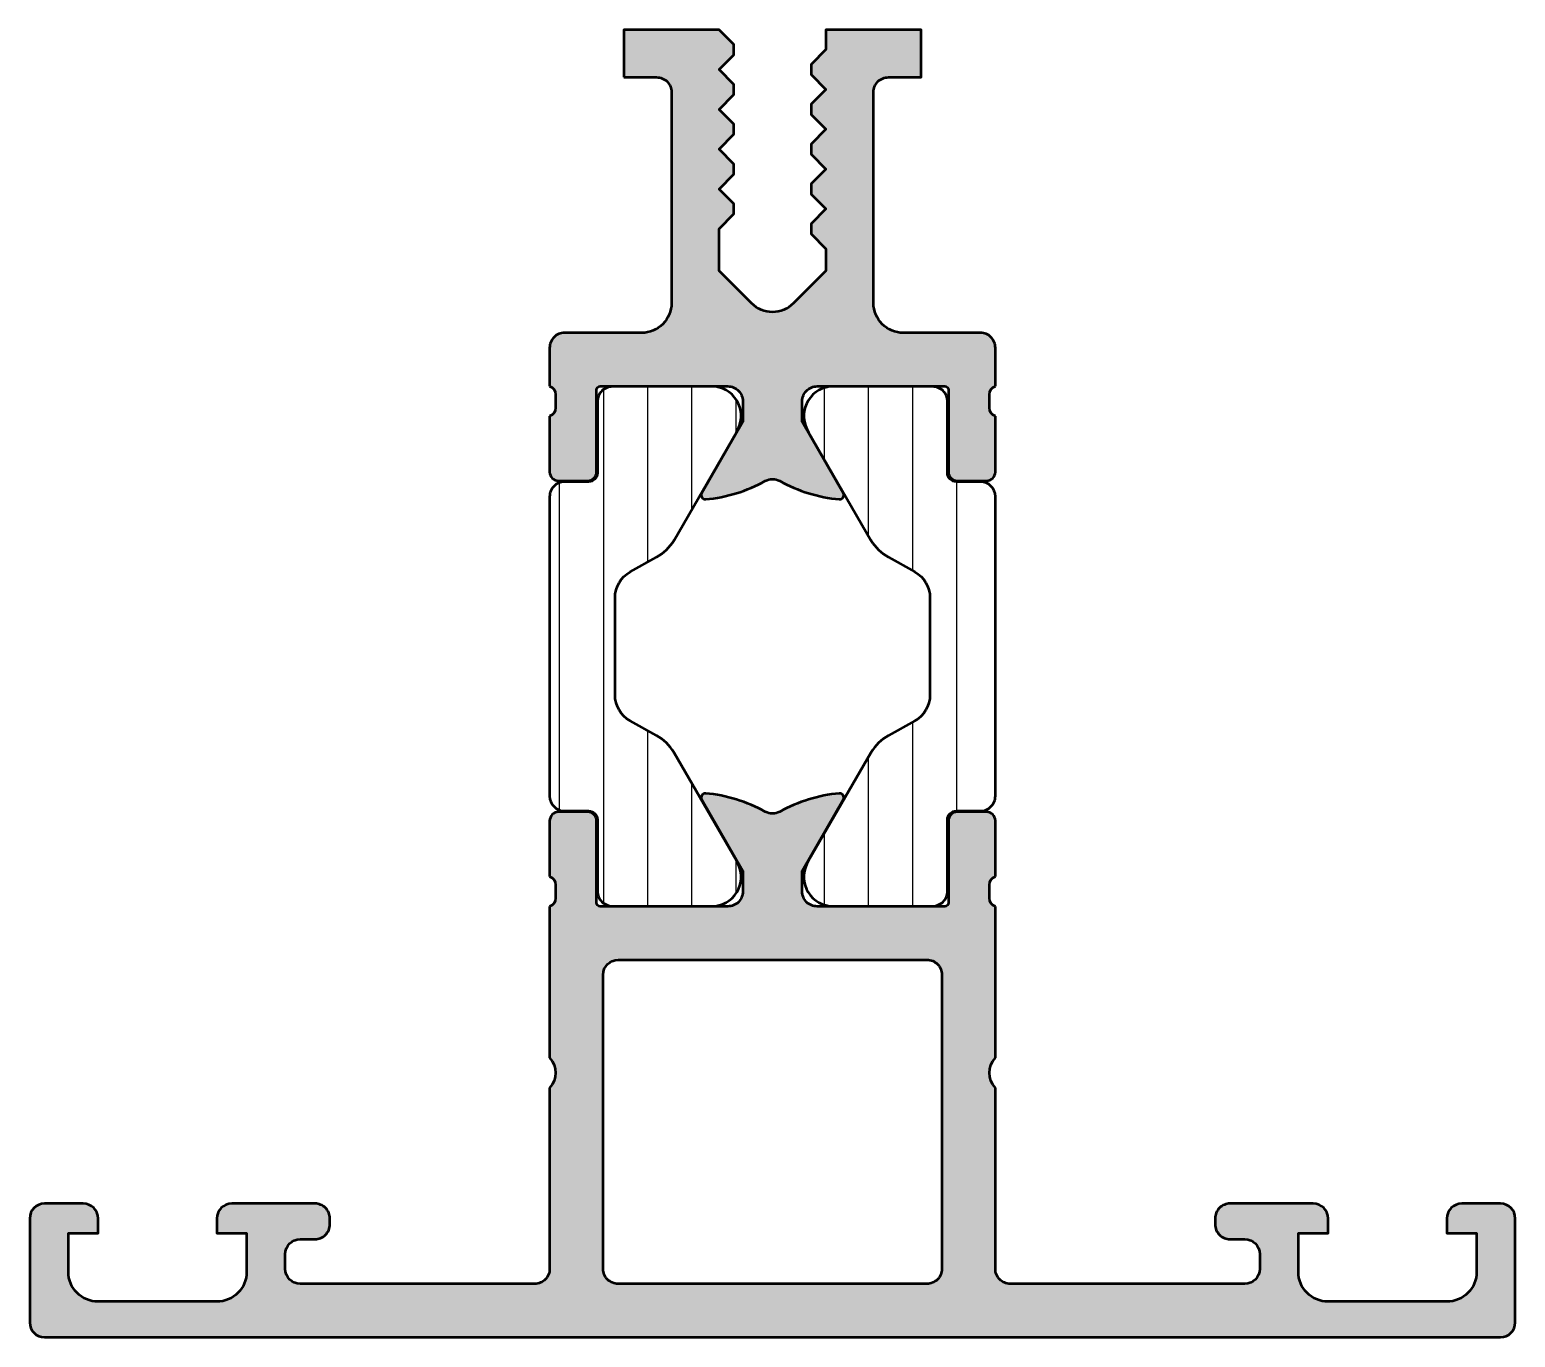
# Model space of a CAD drawing. Extents: x 0 to 50, y 0 to 44.
import ezdxf

# ---------------------------------------------------------------- set-up
doc = ezdxf.new("R2010")
doc.units = 0
for name, color, linetype, lineweight in [('0S-Alu contour', 7, 'Continuous', 50), ('0S-Alu hatch', 252, 'Continuous', 25), ('0S-Plastic contour', 254, 'Continuous', 50), ('0S-Plastic hatch', 253, 'Continuous', 25)]:
    doc.layers.add(name, color=color, linetype=linetype, lineweight=lineweight)
pattern_1 = [(90, (0, 0), (-1.4859, 0), [])]

# ---------------------------------------------------------------- blocks, each defined once
blk = doc.blocks.new('182980__05FA12EA_C401_4B38_A57A_C3587B4523E6_')
at = {"layer": '0S-Alu hatch'}
h = blk.add_hatch(color=256, dxfattribs=at)
edge = h.paths.add_edge_path()
edge.add_line((17.49999999999999, 14.50011242610503), (17.5, 9.400614738464355))
edge.add_ellipse((16.97482916769314, 8.900002002716064), major_axis=(-0.7255463557204787, 0), ratio=1, start_angle=136.3714457846731, end_angle=223.6285542153269, ccw=False)
edge.add_line((17.5, 8.399389266967773), (17.5, 2.299873352050778))
edge.add_ellipse((17.00014272224261, 2.299860329515201), major_axis=(-0.4998572779270275, 0), ratio=1, start_angle=89.9985073012644, end_angle=180.0014926988847, ccw=False)
edge.add_line((17.00012969970704, 1.800003051757808), (9.100006103515632, 1.800003051757812))
edge.add_ellipse((9.100030243270536, 2.300027191512723), major_axis=(-0.5000241403376104, 0), ratio=1, start_angle=0.0027660786490741884, end_angle=89.99723392139799, ccw=False)
edge.add_line((8.600006103515625, 2.300003051757408), (8.600006103515625, 2.799995422363288))
edge.add_ellipse((9.100039570247468, 2.799961955631437), major_axis=(-0.5000334678517899, 0), ratio=1, start_angle=270.00383474829863, end_angle=359.9961652517401, ccw=False)
edge.add_line((9.100006103515625, 3.299995422363281), (9.600006103515625, 3.29999542236328))
edge.add_arc((9.600016185610272, 3.799985340268632), 0.4999899180070022, 269.9988446537596, 360.0011553462965)
edge.add_line((10.10000610351562, 3.79999542236377), (10.10000610351562, 3.999999999999998))
edge.add_arc((9.600013538166358, 4.000007434650731), 0.4999925654045416, 359.9991480391321, 450.0008519608847)
edge.add_line((9.60000610351564, 4.499999999999998), (6.800018310546853, 4.5))
edge.add_arc((6.800021051414475, 3.9999972591324), 0.5000027408751186, 90.00031407857217, 179.9996859215192)
edge.add_line((6.300018310546869, 3.999999999999224), (6.300018310546867, 3.5))
edge.add_line((6.300018310546867, 3.5), (7.300018310546867, 3.5))
edge.add_line((7.300018310546867, 3.5), (7.300018310546867, 2.199996948242192))
edge.add_ellipse((6.299998503320599, 2.200016755468455), major_axis=(-1.000019807422427, 0), ratio=1, start_angle=90.00113484799061, end_angle=179.9988651523921, ccw=False)
edge.add_line((6.300018310546867, 1.199996948242187), (2.300018310546875, 1.199996948242187))
edge.add_ellipse((2.300038117773153, 2.20001675546848), major_axis=(-1.000019807422452, 0), ratio=1, start_angle=0.0011348482502739898, end_angle=89.99886515200882, ccw=False)
edge.add_line((1.300018310546861, 2.199996948237678), (1.300018310546867, 3.5))
edge.add_line((1.300018310546867, 3.5), (2.300018310546867, 3.5))
edge.add_line((2.300018310546867, 3.5), (2.300018310546867, 4))
edge.add_arc((1.800015569679274, 3.999997259132399), 0.5000027408750986, 0.0003140784807261, 89.99968592143028)
edge.add_line((1.800018310546875, 4.499999999999985), (0.5000000000000071, 4.499999999999999))
edge.add_arc((0.5000552613421334, 3.999944738657865), 0.5000552643956128, 90.00633178351664, 179.99366821645)
edge.add_line((-8e-16, 4.000000000000282), (-7.1e-15, 0.4999923706054697))
edge.add_arc((0.5000394571300788, 0.5000394577903686), 0.5000394593471139, 180.0053953680964, 269.9954789027448)
edge.add_line((0.5000000000000073, -3e-15), (49.5, 0))
edge.add_arc((49.49996054780361, 0.5000394528566006), 0.5000394544129535, 270.0045205319861, 359.9946051972709)
edge.add_line((50, 0.4999923706055203), (50, 4))
edge.add_arc((49.49994489644383, 3.999944896443836), 0.5000551065922316, 0.0063137065699082, 89.99368629343218)
edge.add_line((49.5, 4.5), (48.19998168945312, 4.5))
edge.add_arc((48.19998443032073, 3.999997259132392), 0.5000027408751199, 90.00031407857054, 179.9996859215192)
edge.add_line((47.69998168945313, 3.999999999999216), (47.69998168945313, 3.5))
edge.add_line((47.69998168945313, 3.5), (48.69998168945312, 3.5))
edge.add_line((48.69998168945312, 3.5), (48.69998168945312, 2.199996948242186))
edge.add_ellipse((47.69996188222684, 2.200016755468469), major_axis=(-1.000019807422439, 0), ratio=1, start_angle=90.00113484799141, end_angle=179.9988651523921, ccw=False)
edge.add_line((47.69998168945313, 1.199996948242187), (43.69998168945312, 1.199996948242187))
edge.add_ellipse((43.70000150926308, 2.20001676805215), major_axis=(-1.000019820006371, 0), ratio=1, start_angle=0.0011355686983733904, end_angle=89.99886443104532, ccw=False)
edge.add_line((42.69998168945313, 2.199996948246661), (42.69998168945313, 3.499999999999999))
edge.add_line((42.69998168945313, 3.499999999999999), (43.69998168945312, 3.5))
edge.add_line((43.69998168945312, 3.5), (43.69998168945312, 4))
edge.add_arc((43.19997894858551, 3.999997259132392), 0.5000027408751199, 0.0003140784807261, 89.99968592142947)
edge.add_line((43.19998168945312, 4.5), (40.39999389648437, 4.5))
edge.add_arc((40.39998662001301, 4.000007276471371), 0.4999927235815766, 89.99916616566739, 180.0008338344376)
edge.add_line((39.89999389648438, 3.99999999999909), (39.89999389648438, 3.799995422363282))
edge.add_arc((40.39998381438971, 3.79998534026862), 0.4999899180069894, 179.9988446537035, 270.0011553462419)
edge.add_line((40.39999389648437, 3.299995422363282), (40.89999389648437, 3.299995422363281))
edge.add_ellipse((40.89996050886197, 2.79996203474088), major_axis=(-0.5000333887370598, 0), ratio=1, start_angle=180.0038256842582, end_angle=269.9961743157635, ccw=False)
edge.add_line((41.39999389648437, 2.799995422363475), (41.39999389648437, 2.30000305175781))
edge.add_ellipse((40.89996975672945, 2.300027191512736), major_axis=(-0.500024140337627, 0), ratio=1, start_angle=90.00276607860542, end_angle=179.9972339216146, ccw=False)
edge.add_line((40.89999389648438, 1.800003051757811), (33.00072479248047, 1.800003051757812))
edge.add_ellipse((33.00071185220116, 2.300714903958972), major_axis=(-0.5007118523683728, 0), ratio=1, start_angle=-0.00148073889670286, end_angle=90.0014807386462, ccw=False)
edge.add_line((32.5, 2.300727844240484), (32.5, 8.399389266967773))
edge.add_ellipse((33.02516353805666, 8.900002002716066), major_axis=(-0.7255410759547516, 0), ratio=1, start_angle=-43.628951661219105, end_angle=43.62895166121922, ccw=False)
edge.add_line((32.5, 9.400614738464359), (32.5, 14.49999999999999))
edge.add_ellipse((32.57883644654305, 14.76752059199311), major_axis=(-0.2788950563274344, 0), ratio=1, start_angle=-1.164589374097602, end_angle=73.58012358050792, ccw=False)
edge.add_line((32.29999899999999, 14.77318899999149), (32.299999, 15.22678299999148))
edge.add_ellipse((32.57886709564316, 15.23244365946856), major_axis=(-0.2789255417371438, 0), ratio=1, start_angle=-73.57540544464632, end_angle=1.162870072890314, ccw=False)
edge.add_line((32.5, 15.49998699999149), (32.5, 17.379998))
edge.add_arc((32.19999999999999, 17.379998), 0.3000000000000043, 0, 90)
edge.add_line((32.19999999999999, 17.67999800000001), (31.22002568095721, 17.679998))
edge.add_arc((31.2200256809572, 17.379998), 0.2999999999999971, 89.99999999999864, 180)
edge.add_line((30.92002568095721, 17.379998), (30.92002568095721, 14.62))
edge.add_ellipse((30.80003331035173, 14.62000000000001), major_axis=(-0.1199923706054804, 0), ratio=1, start_angle=90.00000000000341, end_angle=180, ccw=False)
edge.add_line((30.80003331035173, 14.50000762939453), (26.5, 14.50000762939453))
edge.add_ellipse((26.49998695941761, 14.99999458867136), major_axis=(-0.499986959446895, 0), ratio=1, start_angle=-0.0006201089120168035, end_angle=90.00149437964171, ccw=False)
edge.add_line((26, 15.00000000000134), (26, 15.70000457763672))
edge.add_line((26, 15.70000457763672), (27.38140259172144, 18.09267191012677))
edge.add_arc((27.2601589356456, 18.16267173770775), 0.1400000000000063, 330.0000814796153, 455.3114596295713)
edge.add_arc((27.72202893324025, 13.19466785351527), 5.12942747096595, 95.31145962957424, 118.9170558925146)
edge.add_ellipse((24.99995884656148, 18.12222182014767), major_axis=(-0.499999999999994, 0), ratio=1, start_angle=61.0799284983778, end_angle=118.917055892516, ccw=False)
edge.add_arc((22.2783645040374, 13.19614163861256), 5.127907401527864, 61.07992849837912, 84.69171343872027)
edge.add_arc((22.73981874182895, 18.16265754341349), 0.1399999999999993, 84.69171343872083, 209.9999185203798)
edge.add_line((22.61857508575312, 18.09265771583253), (23.99996948242188, 15.7000045776367))
edge.add_line((23.99996948242188, 15.7000045776367), (23.99996948242187, 15))
edge.add_ellipse((23.4999930252643, 14.99998408625106), major_axis=(-0.4999764574108247, 0), ratio=1, start_angle=89.9973020619488, end_angle=180.0018236671036, ccw=False)
edge.add_line((23.49996948242188, 14.50000762939453), (19.19989183891538, 14.50000017325035))
edge.add_ellipse((19.19989183891538, 14.62), major_axis=(-0.1199998267496465, 0), ratio=1, start_angle=0, end_angle=90, ccw=False)
edge.add_line((19.07989201216574, 14.62), (19.07989201216574, 17.379998))
edge.add_arc((18.77989201216573, 17.379998), 0.3000000000000114, 0, 89.99999999999864)
edge.add_line((18.77989201216574, 17.67999800000001), (17.79991769312296, 17.679998))
edge.add_arc((17.79991769312295, 17.379998), 0.2999999999999971, 89.99999999999729, 180)
edge.add_line((17.49991769312295, 17.379998), (17.49991769312294, 15.4999869999915))
edge.add_ellipse((17.42105059747979, 15.23244365946857), major_axis=(-0.2789255417371352, 0), ratio=1, start_angle=178.8371299271085, end_angle=253.5754054446472, ccw=False)
edge.add_line((17.69991869312294, 15.22678299999149), (17.69991869312295, 14.77318899999148))
edge.add_ellipse((17.42119599720327, 14.76752292472627), major_axis=(-0.2787802819957808, 0), ratio=1, start_angle=106.4198764194955, end_angle=181.1645893740923, ccw=False)
edge = h.paths.add_edge_path()
edge.add_ellipse((19.80088856640577, 12.19943130707693), major_axis=(-0.500871012862905, 0), ratio=1, start_angle=270.05067690579847, end_angle=359.9003852097272, ccw=False)
edge.add_line((19.80044555664061, 12.70030212402343), (30.20074368473953, 12.69999693931486))
edge.add_ellipse((30.20074544774687, 12.20073018003293), major_axis=(-0.4992667592850363, 0), ratio=1, start_angle=180.0000930339087, end_angle=270.0002023224622, ccw=False)
edge.add_line((30.70001220703125, 12.20073099075048), (30.70001220703125, 2.299873352050061))
edge.add_ellipse((30.20015478497299, 2.299860473816071), major_axis=(-0.4998574222241548, 0), ratio=1, start_angle=89.99852384207242, end_angle=180.0014761578453, ccw=False)
edge.add_line((30.20014190673828, 1.800003051757812), (19.80074310302735, 1.800003051757817))
edge.add_ellipse((19.80072000621271, 2.300704747423645), major_axis=(-0.5007016961985437, 0), ratio=1, start_angle=-0.0026429907421743337, end_angle=90.00264299084512, ccw=False)
edge.add_line((19.30001831054689, 2.300727844237381), (19.30001831054687, 12.20030212402344))
at = {"layer": '0S-Alu contour', "color": 7}
for points in [[(22.61857508575312, 18.09265771583253), (23.99996948242188, 15.7000045776367), (23.99996948242187, 15)], [(26, 15.00000000000134), (26, 15.70000457763672), (27.38140259172144, 18.09267191012677)], [(18.77989201216574, 17.67999800000001), (17.79991769312296, 17.679998)], [(32.19999999999999, 17.67999800000001), (31.22002568095721, 17.679998)], [(17.49991769312295, 17.379998), (17.49991769312294, 15.4999869999915)], [(19.07989201216574, 14.62), (19.07989201216574, 17.379998)], [(30.92002568095721, 17.379998), (30.92002568095721, 14.62)], [(32.5, 15.49998699999149), (32.5, 17.379998)], [(17.69991869312294, 15.22678299999149), (17.69991869312295, 14.77318899999148)], [(32.29999899999999, 14.77318899999149), (32.299999, 15.22678299999148)], [(17.49999999999999, 14.50011242610503), (17.5, 9.400614738464355)], [(23.49996948242188, 14.50000762939453), (19.19989183891538, 14.50000017325035)], [(30.80003331035173, 14.50000762939453), (26.5, 14.50000762939453)], [(32.5, 9.400614738464359), (32.5, 14.49999999999999)], [(19.80044555664061, 12.70030212402343), (30.20074368473953, 12.69999693931486)], [(19.30001831054689, 2.300727844237381), (19.30001831054687, 12.20030212402344)], [(30.70001220703125, 12.20073099075048), (30.70001220703125, 2.299873352050061)], [(17.5, 8.399389266967773), (17.5, 2.299873352050778)], [(32.5, 2.300727844240484), (32.5, 8.399389266967773)], [(1.800018310546875, 4.499999999999985), (0.5000000000000071, 4.499999999999999)], [(9.60000610351564, 4.499999999999998), (6.800018310546853, 4.5)], [(43.19998168945312, 4.5), (40.39999389648437, 4.5)], [(49.5, 4.5), (48.19998168945312, 4.5)], [(-8e-16, 4.000000000000282), (-7.1e-15, 0.4999923706054697)], [(1.300018310546861, 2.199996948237678), (1.300018310546867, 3.5), (2.300018310546867, 3.5), (2.300018310546867, 4)], [(6.300018310546869, 3.999999999999224), (6.300018310546867, 3.5), (7.300018310546867, 3.5), (7.300018310546867, 2.199996948242192)], [(10.10000610351562, 3.79999542236377), (10.10000610351562, 3.999999999999998)], [(39.89999389648438, 3.99999999999909), (39.89999389648438, 3.799995422363282)], [(42.69998168945313, 2.199996948246661), (42.69998168945313, 3.499999999999999), (43.69998168945312, 3.5), (43.69998168945312, 4)], [(47.69998168945313, 3.999999999999216), (47.69998168945313, 3.5), (48.69998168945312, 3.5), (48.69998168945312, 2.199996948242186)], [(50, 0.4999923706055203), (50, 4)], [(9.100006103515625, 3.299995422363281), (9.600006103515625, 3.29999542236328)], [(40.39999389648437, 3.299995422363282), (40.89999389648437, 3.299995422363281)], [(8.600006103515625, 2.300003051757408), (8.600006103515625, 2.799995422363288)], [(41.39999389648437, 2.799995422363475), (41.39999389648437, 2.30000305175781)], [(17.00012969970704, 1.800003051757808), (9.100006103515632, 1.800003051757812)], [(30.20014190673828, 1.800003051757812), (19.80074310302735, 1.800003051757817)], [(40.89999389648438, 1.800003051757811), (33.00072479248047, 1.800003051757812)], [(6.300018310546867, 1.199996948242187), (2.300018310546875, 1.199996948242187)], [(47.69998168945313, 1.199996948242187), (43.69998168945312, 1.199996948242187)], [(0.5000000000000073, -3e-15), (49.5, 0)]]:
    blk.add_lwpolyline(points, dxfattribs=at)
for centre, radius, start, end in [((22.73981874182895, 18.16265754341349), 0.1399999999999993, 84.69171343872083, 209.9999185203798), ((22.2783645040374, 13.19614163861256), 5.127907401527864, 61.07992849837912, 84.69171343872027), ((27.72202893324025, 13.19466785351527), 5.12942747096595, 95.31145962957424, 118.9170558925146), ((27.2601589356456, 18.16267173770775), 0.1400000000000063, 330.0000814796153, 95.31145962957135), ((17.79991769312295, 17.379998), 0.2999999999999971, 89.99999999999729, 180), ((18.77989201216573, 17.379998), 0.3000000000000114, 0, 89.99999999999864), ((31.2200256809572, 17.379998), 0.2999999999999971, 89.99999999999864, 180), ((32.19999999999999, 17.379998), 0.3000000000000043, 0, 90), ((0.5000552613421334, 3.999944738657865), 0.5000552643956128, 90.00633178351664, 179.99366821645), ((1.800015569679274, 3.999997259132399), 0.5000027408750986, 0.0003140784807261, 89.99968592143028), ((6.800021051414475, 3.9999972591324), 0.5000027408751186, 90.00031407857217, 179.9996859215192), ((9.600013538166358, 4.000007434650731), 0.4999925654045416, 359.9991480391321, 90.00085196088472), ((40.39998662001301, 4.000007276471371), 0.4999927235815766, 89.99916616566739, 180.0008338344376), ((43.19997894858551, 3.999997259132392), 0.5000027408751199, 0.0003140784807261, 89.99968592142947), ((48.19998443032073, 3.999997259132392), 0.5000027408751199, 90.00031407857054, 179.9996859215192), ((49.49994489644383, 3.999944896443836), 0.5000551065922316, 0.0063137065699082, 89.99368629343218), ((9.600016185610272, 3.799985340268632), 0.4999899180070022, 269.9988446537596, 0.0011553462965218), ((40.39998381438971, 3.79998534026862), 0.4999899180069894, 179.9988446537035, 270.0011553462419), ((0.5000394571300788, 0.5000394577903686), 0.5000394593471139, 180.0053953680964, 269.9954789027448), ((49.49996054780361, 0.5000394528566006), 0.5000394544129535, 270.0045205319861, 359.9946051972709)]:
    blk.add_arc(centre, radius, start, end, dxfattribs=at)
at = {"layer": '0S-Alu contour', "color": 7, "extrusion": (0, 0, -1)}
for centre, radius, start, end in [((-24.99995884656148, 18.12222182014767), 0.499999999999994, 241.082944107484, 298.9200715016222), ((-17.42105059747979, 15.23244365946857), 0.2789255417371352, 106.4245945553528, 181.1628700728915), ((-32.57886709564316, 15.23244365946856), 0.2789255417371438, 358.8371299271097, 73.57540544464624), ((-17.42119599720327, 14.76752292472627), 0.2787802819957808, 178.8354106259077, 253.5801235805045), ((-19.19989183891538, 14.62), 0.1199998267496465, 270, 0), ((-23.4999930252643, 14.99998408625106), 0.4999764574108247, 179.9981763328964, 270.0026979380512), ((-26.49998695941761, 14.99999458867136), 0.499986959446895, 269.9985056203583, 0.0006201089119622), ((-30.80003331035173, 14.62000000000001), 0.1199923706054804, 180, 269.9999999999966), ((-32.57883644654305, 14.76752059199311), 0.2788950563274344, 286.4198764194922, 1.16458937409755), ((-19.80088856640577, 12.19943130707693), 0.500871012862905, 0.0996147902728162, 89.94932309420155), ((-30.20074544774687, 12.20073018003293), 0.4992667592850363, 89.99979767753779, 179.9999069660913), ((-16.97482916769314, 8.900002002716064), 0.7255463557204787, 136.3714457846731, 223.6285542153269), ((-33.02516353805666, 8.900002002716066), 0.7255410759547516, 316.3710483387809, 43.62895166121909), ((-9.100039570247468, 2.799961955631437), 0.5000334678517899, 0.003834748259922, 89.99616525170136), ((-40.89996050886197, 2.79996203474088), 0.5000333887370598, 90.0038256842365, 179.9961743157418), ((-2.300038117773153, 2.20001675546848), 1.000019807422452, 270.0011348479912, 359.9988651517497), ((-6.299998503320599, 2.200016755468455), 1.000019807422427, 180.0011348476079, 269.9988651520094), ((-9.100030243270536, 2.300027191512723), 0.5000241403376104, 270.002766078602, 359.9972339213509), ((-17.00014272224261, 2.299860329515201), 0.4998572779270276, 179.9985073011153, 270.0014926987356), ((-19.80072000621271, 2.300704747423645), 0.5007016961985437, 269.9973570091549, 0.0026429907422834), ((-30.20015478497299, 2.299860473816071), 0.4998574222241549, 179.9985238421547, 270.0014761579276), ((-33.00071185220116, 2.300714903958972), 0.5007118523683728, 269.9985192613538, 0.0014807388965784), ((-40.89996975672945, 2.300027191512736), 0.500024140337627, 180.0027660783855, 269.9972339213946), ((-43.70000150926308, 2.20001676805215), 1.000019820006371, 270.0011355689547, 359.9988644313016), ((-47.69996188222684, 2.200016755468469), 1.000019807422439, 180.0011348476079, 269.9988651520086)]:
    blk.add_arc(centre, radius, start, end, dxfattribs=at)
blk = doc.blocks.new('224073__8BBD3CAB_2DD0_4F76_B29B_97CF25F41697___6D9DA667_F603_40AC_9BAC_98BFAF1D58A3_')
at = {"layer": '0S-Plastic hatch'}
h = blk.add_hatch(dxfattribs=at)
h.set_pattern_fill('ANSI31', color=256, scale=0.4680000000000001, angle=45, style=0)
h.set_pattern_definition(pattern_1)
edge = h.paths.add_edge_path()
edge.add_line((30.30000100000032, 24.88555443619249), (30.30000100000032, 21.6144435638075))
edge.add_ellipse((29.30000100000028, 21.61444356380753), major_axis=(-1.000000000000039, 0), ratio=1, start_angle=119.306352983527, end_angle=180, ccw=False)
edge.add_line((29.78948014420001, 20.74242855969717), (28.90625005332525, 20.24665416708351))
edge.add_arc((29.61032458691663, 18.92216216969433), 1.49999999999996, 117.9942546357563, 150.0000034006556)
edge.add_line((28.31128643672553, 19.67216209259298), (26.21451850190053, 16.04045299999999))
edge.add_arc((27.05577115089189, 15.49981807472284), 0.999996070924477, 147.2729839001596, 261.8183919481002)
edge.add_line((26.91346050190053, 14.50999999999999), (30.39000200000001, 14.50999999999999))
edge.add_arc((30.39000463962508, 15.00999597743861), 0.4999959774455833, 269.9996975188141, 360.0003024817733)
edge.add_line((30.8900006170637, 15.00999861706881), (30.88966866666667, 17.40999699999999))
edge.add_ellipse((31.18966866666667, 17.40999699999999), major_axis=(-0.2999999999999971, 0), ratio=1, start_angle=269.9999999999993, end_angle=360, ccw=False)
edge.add_line((31.18966866666668, 17.70999699999999), (32.00000000000001, 17.70999699999999))
edge.add_arc((32.00000000000001, 18.20999699999999), 0.4999999999999965, 269.9999999999992, 360)
edge.add_line((32.50000000000002, 18.20999699999999), (32.50000000000001, 28.29000099999999))
edge.add_arc((32, 28.29000099999998), 0.5000000000000071, 0, 89.9999999999992)
edge.add_line((32.00000000000001, 28.79000099999999), (31.18966866666668, 28.79000099999999))
edge.add_ellipse((31.18966866666665, 29.09000099999997), major_axis=(-0.2999999999999864, 0), ratio=1, start_angle=0, end_angle=90.00000000000551, ccw=False)
edge.add_line((30.88966866666666, 29.09000099999997), (30.8900006170637, 31.4899993829363))
edge.add_arc((30.3900046396251, 31.49000202256139), 0.4999959774455655, 359.9996975182267, 450.0003024811871)
edge.add_line((30.39000200000002, 31.98999799999999), (26.91346050190053, 31.98999799999999))
edge.add_arc((27.05577115089188, 31.00017992527714), 0.9999960709244767, 98.18160805189929, 212.7270160998409)
edge.add_line((26.21451850190053, 30.45954499999999), (28.31128643672554, 26.82783590740699))
edge.add_arc((29.61032458691663, 27.57783583030564), 1.49999999999996, 209.9999965993449, 242.0057453642436)
edge.add_line((28.90625005332525, 26.25334383291647), (29.78948014420002, 25.75756944030282))
edge.add_ellipse((29.3000010000004, 24.88555443619253), major_axis=(-0.999999999999926, 0), ratio=1, start_angle=180, end_angle=240.6936470164766, ccw=False)
at = {"layer": '0S-Plastic contour', "color": 7}
for points in [[(30.39000200000002, 31.98999799999999), (26.91346050190053, 31.98999799999999)], [(30.88966866666666, 29.09000099999997), (30.8900006170637, 31.4899993829363)], [(26.21451850190053, 30.45954499999999), (28.31128643672554, 26.82783590740699)], [(32.00000000000001, 28.79000099999999), (31.18966866666668, 28.79000099999999)], [(32.50000000000002, 18.20999699999999), (32.50000000000001, 28.29000099999999)], [(28.90625005332525, 26.25334383291647), (29.78948014420002, 25.75756944030282)], [(30.30000100000032, 24.88555443619249), (30.30000100000032, 21.6144435638075)], [(29.78948014420001, 20.74242855969717), (28.90625005332525, 20.24665416708351)], [(28.31128643672553, 19.67216209259298), (26.21451850190053, 16.04045299999999)], [(31.18966866666668, 17.70999699999999), (32.00000000000001, 17.70999699999999)], [(30.8900006170637, 15.00999861706881), (30.88966866666667, 17.40999699999999)], [(26.91346050190053, 14.50999999999999), (30.39000200000001, 14.50999999999999)]]:
    blk.add_lwpolyline(points, dxfattribs=at)
for centre, radius, start, end in [((27.05577115089188, 31.00017992527714), 0.9999960709244767, 98.18160805189929, 212.7270160998409), ((30.3900046396251, 31.49000202256139), 0.4999959774455655, 359.9996975182267, 90.0003024811871), ((32, 28.29000099999998), 0.5000000000000071, 0, 89.9999999999992), ((29.61032458691663, 27.57783583030564), 1.49999999999996, 209.9999965993449, 242.0057453642436), ((29.61032458691663, 18.92216216969433), 1.49999999999996, 117.9942546357563, 150.0000034006556), ((32.00000000000001, 18.20999699999999), 0.4999999999999965, 269.9999999999992, 0), ((27.05577115089189, 15.49981807472284), 0.999996070924477, 147.2729839001596, 261.8183919481002), ((30.39000463962508, 15.00999597743861), 0.4999959774455833, 269.9996975188141, 0.0003024817733149)]:
    blk.add_arc(centre, radius, start, end, dxfattribs=at)
at = {"layer": '0S-Plastic contour', "color": 7, "extrusion": (0, 0, -1)}
for centre, radius, start, end in [((-31.18966866666665, 29.09000099999997), 0.2999999999999865, 269.9999999999945, 0), ((-29.3000010000004, 24.88555443619253), 0.999999999999926, 119.3063529835234, 180), ((-29.30000100000028, 21.61444356380753), 1.000000000000039, 180, 240.693647016473), ((-31.18966866666667, 17.40999699999999), 0.2999999999999971, 0, 90.00000000000067)]:
    blk.add_arc(centre, radius, start, end, dxfattribs=at)
blk = doc.blocks.new('224073__C6AC3EED_F3D8_4802_BAF8_3C87A1344781___E6FC8E97_DB34_462F_A599_F641F2B343F4_')
at = {"layer": '0S-Plastic hatch'}
h = blk.add_hatch(dxfattribs=at)
h.set_pattern_fill('ANSI31', color=256, scale=0.4680000000000001, angle=45, style=0)
h.set_pattern_definition(pattern_1)
edge = h.paths.add_edge_path()
edge.add_line((17.49999999999999, 28.290001), (17.49999999999999, 18.20999699999999))
edge.add_arc((17.99999999999998, 18.20999699999999), 0.4999999999999929, 180, 270)
edge.add_line((17.99999999999998, 17.709997), (18.81033133333333, 17.709997))
edge.add_ellipse((18.81033133333332, 17.40999699999999), major_axis=(-0.3000000000000043, 0), ratio=1, start_angle=180, end_angle=269.9999999999993, ccw=False)
edge.add_line((19.11033133333333, 17.40999699999999), (19.1099993829363, 15.00999861706369))
edge.add_arc((19.60999536037492, 15.00999597743861), 0.4999959774455868, 179.9996975182267, 270.0003024811863)
edge.add_line((19.60999799999999, 14.50999999999999), (23.08653949809947, 14.51))
edge.add_arc((22.94422884910811, 15.49981807472285), 0.9999960709244788, 278.1816080519002, 392.7270160998398)
edge.add_line((23.78548149809946, 16.04045299999999), (21.68871356327447, 19.67216209259299))
edge.add_arc((20.38967541308333, 18.9221621696943), 1.50000000000002, 29.99999659934513, 62.00574536424285)
edge.add_line((21.09374994667476, 20.24665416708351), (20.21051985579999, 20.74242855969717))
edge.add_ellipse((20.69999899999969, 21.61444356380751), major_axis=(-1.000000000000014, 0), ratio=1, start_angle=0, end_angle=60.69364701647339, ccw=False)
edge.add_line((19.69999899999968, 21.6144435638075), (19.69999899999967, 24.8855544361925))
edge.add_ellipse((20.69999899999969, 24.88555443619248), major_axis=(-1.000000000000017, 0), ratio=1, start_angle=299.3063529835265, end_angle=360, ccw=False)
edge.add_line((20.21051985579999, 25.75756944030282), (21.09374994667476, 26.25334383291648))
edge.add_arc((20.38967541308338, 27.57783583030566), 1.499999999999967, 297.9942546357559, 330.0000034006542)
edge.add_line((21.68871356327447, 26.82783590740699), (23.78548149809946, 30.45954499999999))
edge.add_arc((22.94422884910812, 31.00017992527714), 0.999996070924473, 327.2729839001592, 441.8183919481005)
edge.add_line((23.08653949809947, 31.98999799999999), (19.60999799999999, 31.98999799999999))
edge.add_arc((19.6099953603749, 31.49000202256139), 0.4999959774455655, 89.9996975188133, 180.0003024817733)
edge.add_line((19.10999938293631, 31.48999938293119), (19.11033133333333, 29.090001))
edge.add_ellipse((18.81033133333332, 29.090001), major_axis=(-0.3000000000000043, 0), ratio=1, start_angle=90, end_angle=180, ccw=False)
edge.add_line((18.81033133333332, 28.79000099999999), (17.99999999999999, 28.79000099999999))
edge.add_arc((17.99999999999998, 28.290001), 0.4999999999999965, 89.9999999999992, 180)
at = {"layer": '0S-Plastic contour', "color": 7}
for points in [[(23.08653949809947, 31.98999799999999), (19.60999799999999, 31.98999799999999)], [(19.10999938293631, 31.48999938293119), (19.11033133333333, 29.090001)], [(21.68871356327447, 26.82783590740699), (23.78548149809946, 30.45954499999999)], [(18.81033133333332, 28.79000099999999), (17.99999999999999, 28.79000099999999)], [(17.49999999999999, 28.290001), (17.49999999999999, 18.20999699999999)], [(20.21051985579999, 25.75756944030282), (21.09374994667476, 26.25334383291648)], [(19.69999899999968, 21.6144435638075), (19.69999899999967, 24.8855544361925)], [(21.09374994667476, 20.24665416708351), (20.21051985579999, 20.74242855969717)], [(23.78548149809946, 16.04045299999999), (21.68871356327447, 19.67216209259299)], [(17.99999999999998, 17.709997), (18.81033133333333, 17.709997)], [(19.11033133333333, 17.40999699999999), (19.1099993829363, 15.00999861706369)], [(19.60999799999999, 14.50999999999999), (23.08653949809947, 14.51)]]:
    blk.add_lwpolyline(points, dxfattribs=at)
for centre, radius, start, end in [((19.6099953603749, 31.49000202256139), 0.4999959774455655, 89.9996975188133, 180.0003024817733), ((22.94422884910812, 31.00017992527714), 0.999996070924473, 327.2729839001592, 81.81839194810057), ((17.99999999999998, 28.290001), 0.4999999999999965, 89.9999999999992, 180), ((20.38967541308338, 27.57783583030566), 1.499999999999967, 297.9942546357559, 330.0000034006542), ((20.38967541308333, 18.9221621696943), 1.50000000000002, 29.99999659934513, 62.00574536424285), ((17.99999999999998, 18.20999699999999), 0.4999999999999929, 180, 270), ((22.94422884910811, 15.49981807472285), 0.9999960709244788, 278.1816080519002, 32.72701609983977), ((19.60999536037492, 15.00999597743861), 0.4999959774455868, 179.9996975182267, 270.0003024811863)]:
    blk.add_arc(centre, radius, start, end, dxfattribs=at)
at = {"layer": '0S-Plastic contour', "color": 7, "extrusion": (0, 0, -1)}
for centre, radius, start, end in [((-18.81033133333332, 29.090001), 0.3000000000000043, 180, 270), ((-20.69999899999969, 24.88555443619248), 1.000000000000017, 0, 60.6936470164735), ((-20.69999899999969, 21.61444356380751), 1.000000000000014, 299.3063529835266, 0), ((-18.81033133333332, 17.40999699999999), 0.3000000000000043, 90.00000000000067, 180)]:
    blk.add_arc(centre, radius, start, end, dxfattribs=at)
blk = doc.blocks.new('181790__28ADF4A7_A757_45D2_AA09_20F7562291F7_')
at = {"layer": '0S-Alu hatch'}
h = blk.add_hatch(color=256, dxfattribs=at)
edge = h.paths.add_edge_path()
edge.add_line((20.00002479553223, 42.39999389648438), (21.10000061988831, 42.39999389648438))
edge.add_ellipse((21.10002348443261, 41.90001699943629), major_axis=(-0.4999768975708903, 0), ratio=1, start_angle=179.9973524744915, end_angle=270.00262020484513, ccw=False)
edge.add_line((21.60000038146973, 41.89999389648524), (21.60000038146973, 34.79999542236328))
edge.add_ellipse((20.6000296263037, 34.7999661775293), major_axis=(-0.9999707555936712, 0), ratio=1, start_angle=89.99832434543748, end_angle=180.0016756547094, ccw=False)
edge.add_line((20.60000038146974, 33.79999542236328), (18.00002527236938, 33.79999542236328))
edge.add_arc((18.00000173217207, 33.30001848574565), 0.4999769371717946, 89.99730236765882, 180.0026429908801)
edge.add_line((17.50002479553222, 33.29999542236305), (17.50002479553223, 32))
edge.add_ellipse((17.42118834898921, 31.73247940800691), major_axis=(-0.2788950563273981, 0), ratio=1, start_angle=178.8354106258957, end_angle=253.58012358051252, ccw=False)
edge.add_line((17.70002579553223, 31.72681100000851), (17.70002579553223, 31.27321700000852))
edge.add_ellipse((17.42115769988905, 31.26755634053145), major_axis=(-0.2789255417371577, 0), ratio=1, start_angle=106.42459455535581, end_angle=181.1628700728869, ccw=False)
edge.add_line((17.50002479553223, 31.00001300000851), (17.50002479553223, 29.12000200000001))
edge.add_arc((17.80002479553224, 29.12000200000001), 0.3000000000000114, 180, 269.9999999999973)
edge.add_line((17.80002479553222, 28.82000199999999), (18.77999911457501, 28.820002))
edge.add_arc((18.779999114575, 29.12000200000001), 0.3000000000000114, 270.0000000000013, 360)
edge.add_line((19.07999911457501, 29.12000200000001), (19.07999911457501, 31.88))
edge.add_ellipse((19.19999148518049, 31.88), major_axis=(-0.1199923706054733, 0), ratio=1, start_angle=270, end_angle=360, ccw=False)
edge.add_line((19.19999148518049, 31.99999237060547), (23.4999942779541, 31.99999237060547))
edge.add_ellipse((23.50001782079651, 31.50001591374891), major_axis=(-0.4999764574108533, 0), ratio=1, start_angle=179.9981763326966, end_angle=270.00269793804955, ccw=False)
edge.add_line((23.9999942779541, 31.50000000000054), (23.9999942779541, 30.79999542236328))
edge.add_line((23.9999942779541, 30.79999542236328), (22.61859528115404, 28.40733431648016))
edge.add_arc((22.73983893722985, 28.33733448889918), 0.1399999999999976, 150.0000814796108, 275.3101170445999)
edge.add_arc((22.27813255084588, 33.30484138835654), 5.128917476104832, 275.3101170445951, 298.9179890463658)
edge.add_ellipse((25.00003627859819, 28.37777816066736), major_axis=(-0.5000000000000416, 0), ratio=1, start_angle=241.0807861064628, end_angle=298.9179890463633, ccw=False)
edge.add_arc((27.72178326066466, 33.3043088293683), 5.128375526209882, 241.0807861064618, 264.6904805721477)
edge.add_arc((27.26017883717653, 28.33733673897902), 0.1399999999999967, 264.6904805721443, 389.9999185203824)
edge.add_line((27.38142249325236, 28.40733656655999), (26.00002479553223, 30.79999542236328))
edge.add_line((26.00002479553223, 30.79999542236328), (26.00002479553223, 31.5))
edge.add_ellipse((26.50001139513593, 31.50000577114804), major_axis=(-0.4999865996370051, 0), ratio=1, start_angle=-90.00153561345951, end_angle=0.0006613423469730151, ccw=False)
edge.add_line((26.50002479553223, 31.99999237060547), (30.80002007269984, 31.99999982660683))
edge.add_ellipse((30.80002007269984, 31.88), major_axis=(-0.1199998266068291, 0), ratio=1, start_angle=180, end_angle=270.0000000000017, ccw=False)
edge.add_line((30.92001989930667, 31.88), (30.92001989930667, 29.12000199999999))
edge.add_arc((31.22001989930667, 29.120002), 0.3000000000000043, 180, 269.9999999999993)
edge.add_line((31.22001989930667, 28.820002), (32.19999421834945, 28.82000199999999))
edge.add_arc((32.19999421834945, 29.12000199999999), 0.3000000000000043, 270.0000000000013, 360)
edge.add_line((32.49999421834945, 29.12000199999999), (32.49999421834946, 31.00001300000851))
edge.add_ellipse((32.57886131399263, 31.26755634053145), major_axis=(-0.2789255417371511, 0), ratio=1, start_angle=-1.1628700728862214, end_angle=73.57540544464513, ccw=False)
edge.add_line((32.29999321834946, 31.27321700000851), (32.29999321834946, 31.72681100000851))
edge.add_ellipse((32.57887329363026, 31.7324802745945), major_axis=(-0.2789376938725881, 0), ratio=1, start_angle=-73.58012358051008, end_angle=1.1645893740982274, ccw=False)
edge.add_line((32.50002479455179, 32.00004176520186), (32.4999942779541, 33.29999542236328))
edge.add_arc((32.00001734081663, 33.3000184847495), 0.4999769376693665, 359.9973571233023, 449.9991457131143)
edge.add_line((32.00002479553223, 33.79999542236328), (29.4000186920166, 33.79999542236328))
edge.add_ellipse((29.39998944718264, 34.79996617752932), major_axis=(-0.9999707555936819, 0), ratio=1, start_angle=-0.001675654709401897, end_angle=90.00167565456252, ccw=False)
edge.add_line((28.4000186920166, 34.79999542236585), (28.4000186920166, 41.89999389648437))
edge.add_ellipse((28.89999562862359, 41.90001695986644), major_axis=(-0.4999769371389318, 0), ratio=1, start_angle=-90.00261567005509, end_angle=0.0026429907422880206, ccw=False)
edge.add_line((28.90001845359802, 42.39999389648438), (30.00002479553223, 42.39999389648438))
edge.add_line((30.00002479553223, 42.39999389648438), (30.00002479553223, 44))
edge.add_line((30.00002479553223, 44), (26.80001258850098, 44))
edge.add_line((26.80001258850098, 44), (26.80001258850098, 43.32999420166015))
edge.add_line((26.80001258850098, 43.32999420166015), (26.30001258850098, 42.82999420166015))
edge.add_line((26.30001258850098, 42.82999420166015), (26.30001258850098, 42.48999786376953))
edge.add_line((26.30001258850098, 42.48999786376953), (26.80001258850098, 41.98999786376953))
edge.add_line((26.80001258850098, 41.98999786376953), (26.30001258850098, 41.48999786376953))
edge.add_line((26.30001258850098, 41.48999786376953), (26.30001258850098, 41.14999389648438))
edge.add_line((26.30001258850098, 41.14999389648438), (26.80001258850098, 40.64999389648437))
edge.add_line((26.80001258850098, 40.64999389648437), (26.30001258850098, 40.14999389648437))
edge.add_line((26.30001258850098, 40.14999389648437), (26.30001258850098, 39.80999755859375))
edge.add_line((26.30001258850098, 39.80999755859375), (26.80001258850098, 39.30999755859375))
edge.add_line((26.80001258850098, 39.30999755859375), (26.30001258850098, 38.80999755859375))
edge.add_line((26.30001258850098, 38.80999755859375), (26.30001258850098, 38.4699935913086))
edge.add_line((26.30001258850098, 38.4699935913086), (26.80001258850098, 37.9699935913086))
edge.add_line((26.80001258850098, 37.9699935913086), (26.30001258850098, 37.46999359130859))
edge.add_line((26.30001258850098, 37.46999359130859), (26.30001258850098, 37.12998962402344))
edge.add_line((26.30001258850098, 37.12998962402344), (26.80001258850098, 36.62998962402344))
edge.add_line((26.80001258850098, 36.62998962402344), (26.80001258850098, 35.88578033447266))
edge.add_line((26.80001258850098, 35.88578033447266), (25.70711702108383, 34.79289245605469))
edge.add_ellipse((25.00000950694085, 35.4999987528214), major_axis=(-1.000000175742286, 0), ratio=1, start_angle=44.99995067894099, end_angle=135.0000493210589, ccw=False)
edge.add_line((24.29290199279786, 34.79289245605469), (23.20000648498535, 35.88578033447266))
edge.add_line((23.20000648498535, 35.88578033447266), (23.20000648498535, 37.30000305175781))
edge.add_line((23.20000648498535, 37.30000305175781), (23.70000648498535, 37.79999542236328))
edge.add_line((23.70000648498535, 37.79999542236328), (23.70000648498535, 38.13999938964844))
edge.add_line((23.70000648498535, 38.13999938964844), (23.20000648498535, 38.63999938964844))
edge.add_line((23.20000648498535, 38.63999938964844), (23.70000648498535, 39.13999176025391))
edge.add_line((23.70000648498535, 39.13999176025391), (23.70000648498535, 39.47999572753906))
edge.add_line((23.70000648498535, 39.47999572753906), (23.20000648498535, 39.97999572753906))
edge.add_line((23.20000648498535, 39.97999572753906), (23.70000648498535, 40.47999572753906))
edge.add_line((23.70000648498535, 40.47999572753906), (23.70000648498535, 40.81999969482422))
edge.add_line((23.70000648498535, 40.81999969482422), (23.20000648498535, 41.31999969482421))
edge.add_line((23.20000648498535, 41.31999969482421), (23.70000648498535, 41.81999206542968))
edge.add_line((23.70000648498535, 41.81999206542968), (23.70000648498535, 42.15999603271484))
edge.add_line((23.70000648498535, 42.15999603271484), (23.20000648498535, 42.65999603271484))
edge.add_line((23.20000648498535, 42.65999603271484), (23.70000648498535, 43.15999603271484))
edge.add_line((23.70000648498535, 43.15999603271484), (23.70000648498535, 43.5))
edge.add_line((23.70000648498535, 43.5), (23.20000648498535, 44))
edge.add_line((23.20000648498535, 44), (20.00002479553223, 44))
edge.add_line((20.00002479553223, 44), (20.00002479553223, 42.39999389648438))
at = {"layer": '0S-Alu contour', "color": 7}
for points in [[(24.29290199279786, 34.79289245605469), (23.20000648498535, 35.88578033447266), (23.20000648498535, 37.30000305175781), (23.70000648498535, 37.79999542236328), (23.70000648498535, 38.13999938964844), (23.20000648498535, 38.63999938964844), (23.70000648498535, 39.13999176025391), (23.70000648498535, 39.47999572753906), (23.20000648498535, 39.97999572753906), (23.70000648498535, 40.47999572753906), (23.70000648498535, 40.81999969482422), (23.20000648498535, 41.31999969482421), (23.70000648498535, 41.81999206542968), (23.70000648498535, 42.15999603271484), (23.20000648498535, 42.65999603271484), (23.70000648498535, 43.15999603271484), (23.70000648498535, 43.5), (23.20000648498535, 44), (20.00002479553223, 44), (20.00002479553223, 42.39999389648438)], [(28.90001845359802, 42.39999389648438), (30.00002479553223, 42.39999389648438), (30.00002479553223, 44), (26.80001258850098, 44), (26.80001258850098, 43.32999420166015), (26.30001258850098, 42.82999420166015), (26.30001258850098, 42.48999786376953), (26.80001258850098, 41.98999786376953), (26.30001258850098, 41.48999786376953), (26.30001258850098, 41.14999389648438), (26.80001258850098, 40.64999389648437), (26.30001258850098, 40.14999389648437), (26.30001258850098, 39.80999755859375), (26.80001258850098, 39.30999755859375), (26.30001258850098, 38.80999755859375), (26.30001258850098, 38.4699935913086), (26.80001258850098, 37.9699935913086), (26.30001258850098, 37.46999359130859), (26.30001258850098, 37.12998962402344), (26.80001258850098, 36.62998962402344), (26.80001258850098, 35.88578033447266), (25.70711702108383, 34.79289245605469)], [(20.00002479553223, 42.39999389648438), (21.10000061988831, 42.39999389648438)], [(21.60000038146973, 41.89999389648524), (21.60000038146973, 34.79999542236328)], [(28.4000186920166, 34.79999542236585), (28.4000186920166, 41.89999389648437)], [(20.60000038146974, 33.79999542236328), (18.00002527236938, 33.79999542236328)], [(32.00002479553223, 33.79999542236328), (29.4000186920166, 33.79999542236328)], [(17.50002479553222, 33.29999542236305), (17.50002479553223, 32)], [(32.50002479455179, 32.00004176520186), (32.4999942779541, 33.29999542236328)], [(17.70002579553223, 31.72681100000851), (17.70002579553223, 31.27321700000852)], [(19.07999911457501, 29.12000200000001), (19.07999911457501, 31.88)], [(19.19999148518049, 31.99999237060547), (23.4999942779541, 31.99999237060547)], [(26.50002479553223, 31.99999237060547), (30.80002007269984, 31.99999982660683)], [(30.92001989930667, 31.88), (30.92001989930667, 29.12000199999999)], [(32.29999321834946, 31.27321700000851), (32.29999321834946, 31.72681100000851)], [(23.9999942779541, 31.50000000000054), (23.9999942779541, 30.79999542236328), (22.61859528115404, 28.40733431648016)], [(27.38142249325236, 28.40733656655999), (26.00002479553223, 30.79999542236328), (26.00002479553223, 31.5)], [(17.50002479553223, 31.00001300000851), (17.50002479553223, 29.12000200000001)], [(32.49999421834945, 29.12000199999999), (32.49999421834946, 31.00001300000851)], [(17.80002479553222, 28.82000199999999), (18.77999911457501, 28.820002)], [(31.22001989930667, 28.820002), (32.19999421834945, 28.82000199999999)]]:
    blk.add_lwpolyline(points, dxfattribs=at)
at = {"layer": '0S-Alu contour', "color": 7, "extrusion": (0, 0, -1)}
for centre, radius, start, end in [((-21.10002348443261, 41.90001699943629), 0.4999768975708903, 89.99737979515487, 180.0026475255085), ((-28.89999562862359, 41.90001695986644), 0.4999769371389318, 359.9973570092577, 90.00261567005519), ((-20.6000296263037, 34.7999661775293), 0.9999707555936712, 179.9983243452906, 270.0016756545625), ((-25.00000950694085, 35.4999987528214), 1.000000175742286, 224.9999506789411, 315.000049321059), ((-29.39998944718264, 34.79996617752932), 0.9999707555936819, 269.9983243454375, 0.0016756547093753), ((-17.42118834898921, 31.73247940800691), 0.2788950563273981, 106.4198764194875, 181.1645893741044), ((-19.19999148518049, 31.88), 0.1199923706054733, 0, 90), ((-23.50001782079651, 31.50001591374891), 0.4999764574108533, 89.99730206195046, 180.0018236673034), ((-26.50001139513593, 31.50000577114804), 0.4999865996370052, 359.999338657653, 90.00153561345955), ((-30.80002007269984, 31.88), 0.1199998266068292, 89.99999999999831, 180), ((-32.57887329363026, 31.7324802745945), 0.2789376938725882, 358.8354106259018, 73.58012358051019), ((-17.42115769988905, 31.26755634053145), 0.2789255417371577, 178.8371299271131, 253.5754054446442), ((-32.57886131399263, 31.26755634053145), 0.2789255417371511, 286.4245945553549, 1.162870072886224), ((-25.00003627859819, 28.37777816066736), 0.5000000000000416, 61.08201095363672, 118.9192138935372)]:
    blk.add_arc(centre, radius, start, end, dxfattribs=at)
at = {"layer": '0S-Alu contour', "color": 7}
for centre, radius, start, end in [((18.00000173217207, 33.30001848574565), 0.4999769371717946, 89.99730236765882, 180.0026429908801), ((32.00001734081663, 33.3000184847495), 0.4999769376693665, 359.9973571233023, 89.99914571311434), ((17.80002479553224, 29.12000200000001), 0.3000000000000114, 180, 269.9999999999973), ((18.779999114575, 29.12000200000001), 0.3000000000000114, 270.0000000000013, 0), ((31.22001989930667, 29.120002), 0.3000000000000043, 180, 269.9999999999993), ((32.19999421834945, 29.12000199999999), 0.3000000000000043, 270.0000000000013, 0), ((22.27813255084588, 33.30484138835654), 5.128917476104832, 275.3101170445951, 298.9179890463658), ((27.72178326066466, 33.3043088293683), 5.128375526209882, 241.0807861064618, 264.6904805721477), ((22.73983893722985, 28.33733448889918), 0.1399999999999976, 150.0000814796108, 275.3101170445999), ((27.26017883717653, 28.33733673897902), 0.1399999999999967, 264.6904805721443, 29.99991852038243)]:
    blk.add_arc(centre, radius, start, end, dxfattribs=at)
blk = doc.blocks.new('166990__86E397E9_ABF2_4505_A385_7A7FE799E1C0_')
at = {"layer": '0S-Alu contour', "color": 7}
for name in ['181790__28ADF4A7_A757_45D2_AA09_20F7562291F7_', '182980__05FA12EA_C401_4B38_A57A_C3587B4523E6_']:
    blk.add_blockref(name, (0, 0), dxfattribs=at)
at = {"layer": '0S-Plastic contour', "color": 7}
for name in ['224073__C6AC3EED_F3D8_4802_BAF8_3C87A1344781___E6FC8E97_DB34_462F_A599_F641F2B343F4_', '224073__8BBD3CAB_2DD0_4F76_B29B_97CF25F41697___6D9DA667_F603_40AC_9BAC_98BFAF1D58A3_']:
    blk.add_blockref(name, (0, 0), dxfattribs=at)

msp = doc.modelspace()

# ---------------------------------------------------------------- block references
at = {"layer": '0S-Alu contour', "color": 7}
msp.add_blockref('166990__86E397E9_ABF2_4505_A385_7A7FE799E1C0_', (0, 0), dxfattribs=at)

doc.saveas('drawing.dxf')
